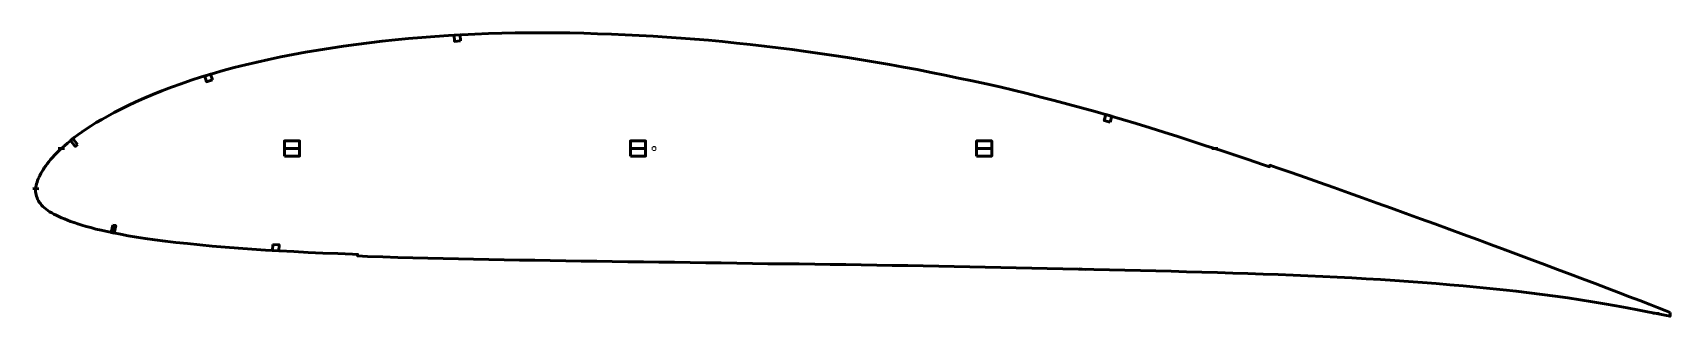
# Model space of a CAD drawing. Header units: metres. Extents: x -4 to 1074, y -10 to 176.
import ezdxf

# ---------------------------------------------------------------- set-up
doc = ezdxf.new("R2010")
doc.units = ezdxf.units.M
doc.layers.add('Layer', color=1, linetype='Continuous', lineweight=50)

msp = doc.modelspace()

# ---------------------------------------------------------------- linework, layer by layer
at = {"layer": 'Layer'}
for p, q in [((17.1, 100), (13.1, 100)), ((172.3, 100), (161.3, 100)), ((400, 100), (389, 100)), ((404, 100), (403.5, 100)), ((405, 101), (405, 101.5)), ((405, 99), (405, 98.5)), ((406, 100), (406.5, 100)), ((627.7, 100), (616.7, 100)), ((772, 100), (776, 100)), ((0.3, 73.5), (-3.7, 73.8)), ((684.7, 20.8), (688.7, 20.5)), ((999.3, 20.6), (999.1, 20.1)), ((994.7, 3.9), (994.6, 3.4)), ((1036.7, 6.4), (1036.5, 5.9)), ((1034.2, -2.3), (1034.1, -2.8)), ((1053.9, -5.9), (1053.8, -6.4)), ((1055.4, -0.8), (1055.2, -1.2)), ((1062.2, -8.2), (1066.2, -8.5))]:
    msp.add_line(p, q, dxfattribs=at)
msp.add_lwpolyline([(1073.6, -7.9), (1070.3, -6.6), (1065.2, -4.6), (1059.6, -2.4), (1053.5, 0), (1046.8, 2.5), (1039.6, 5.3), (1032, 8.2), (1024.1, 11.2), (1015.9, 14.3), (1007.7, 17.4), (999.4, 20.5), (990.9, 23.7), (982.4, 26.9), (973.7, 30.2), (964.9, 33.4), (955.9, 36.7), (946.8, 40.1), (937.5, 43.5), (928.1, 46.9), (918.7, 50.4), (909.2, 53.8), (899.7, 57.3), (890.2, 60.7), (880.7, 64.1), (871.2, 67.5), (861.8, 70.9), (852.3, 74.3), (842.9, 77.6), (833.6, 80.9), (824.2, 84.2), (814.9, 87.4), (810.2, 89), (809.9, 88), (805.2, 89.6), (795.9, 92.7), (786.6, 95.8), (777.4, 98.9), (768.1, 101.9), (758.8, 104.9), (749.6, 107.9), (740.4, 110.8), (731.3, 113.6), (722.2, 116.4), (713.2, 119.1), (704.2, 121.7), (695.2, 124.3), (686.2, 126.8), (677.2, 129.3), (668.3, 131.6), (659.4, 133.9), (650.4, 136.2), (641.4, 138.3), (632.5, 140.5), (623.5, 142.5), (614.4, 144.5), (605.4, 146.4), (596.3, 148.3), (587.3, 150.1), (578.2, 151.9), (569.1, 153.6), (559.9, 155.2), (550.8, 156.8), (541.6, 158.3), (532.4, 159.8), (523.2, 161.2), (514.1, 162.6), (504.9, 163.9), (495.8, 165.1), (486.6, 166.3), (477.5, 167.4), (468.3, 168.4), (459.2, 169.4), (450.1, 170.3), (440.9, 171.2), (431.8, 171.9), (422.7, 172.7), (413.5, 173.3), (404.4, 173.9), (395.2, 174.4), (386.1, 174.8), (377, 175.2), (367.9, 175.5), (358.8, 175.8), (349.7, 176), (340.6, 176.1), (331.6, 176.1), (322.7, 176.1), (313.7, 176), (304.9, 175.9), (296.1, 175.6), (287.2, 175.2), (278.4, 174.8), (269.7, 174.3), (260.9, 173.7), (252.2, 173), (243.5, 172.3), (234.8, 171.5), (226.2, 170.6), (217.6, 169.6), (209.1, 168.5), (200.7, 167.3), (192.3, 166.1), (184, 164.8), (175.8, 163.3), (167.6, 161.8), (159.6, 160.3), (151.7, 158.6), (143.9, 156.9), (136.3, 155.1), (128.8, 153.2), (121.5, 151.3), (114.4, 149.2), (107.4, 147.1), (100.5, 144.9), (93.9, 142.6), (87.5, 140.3), (81.3, 137.9), (75.3, 135.5), (69.6, 133.1), (64.2, 130.7), (59.1, 128.4), (54.3, 126), (49.8, 123.7), (45.6, 121.4), (41.7, 119.2), (38.1, 117.1), (34.7, 115), (31.6, 113), (28.7, 111), (26, 109.1), (23.6, 107.2), (21.3, 105.4), (19.1, 103.6), (17.2, 101.9), (15.3, 100.3), (13.7, 98.7), (12.1, 97.1), (10.6, 95.6), (9.3, 94.1), (8, 92.7), (6.9, 91.3), (5.8, 89.9), (4.8, 88.6), (3.9, 87.3), (3.1, 86), (2.3, 84.8), (1.6, 83.6), (1, 82.3), (0.4, 81.1), (-0.1, 80), (-0.5, 78.9), (-0.9, 77.8), (-1.2, 76.7), (-1.4, 75.7), (-1.6, 74.6), (-1.7, 73.6), (-1.8, 72.6), (-1.8, 71.6), (-1.7, 70.6), (-1.5, 69.6), (-1.3, 68.6), (-0.9, 67.6), (-0.5, 66.7), (0, 65.7), (0.6, 64.7), (1.3, 63.8), (2.1, 62.8), (3, 61.9), (4, 61), (5.1, 60.2), (6.2, 59.3), (7.4, 58.5), (8.8, 57.7), (10.2, 56.9), (11.8, 56.1), (13.4, 55.3), (15.2, 54.5), (17.1, 53.7), (19.1, 52.9), (21.2, 52.1), (23.5, 51.3), (25.9, 50.5), (28.6, 49.7), (31.4, 48.8), (34.5, 48), (37.8, 47.1), (41.4, 46.3), (45.3, 45.4), (49.5, 44.5), (54.1, 43.6), (59.1, 42.7), (64.5, 41.8), (70.3, 40.9), (76.6, 40), (83.4, 39.2), (90.5, 38.3), (98.1, 37.5), (106.1, 36.7), (114.4, 35.9), (122.9, 35.1), (131.6, 34.4), (140.4, 33.8), (149.4, 33.2), (158.6, 32.7), (168, 32.2), (177.5, 31.7), (187.1, 31.3), (196.9, 30.9), (206.7, 30.5), (210, 30.4), (210, 29.4), (216.6, 29.1), (226.5, 28.8), (236.4, 28.4), (246.3, 28.1), (256.3, 27.9), (266.3, 27.6), (276.3, 27.4), (286.3, 27.2), (296.3, 27), (306.4, 26.8), (316.4, 26.6), (326.6, 26.5), (336.7, 26.4), (346.9, 26.2), (357.1, 26), (367.3, 25.9), (377.5, 25.8), (387.8, 25.6), (398, 25.5), (408.2, 25.3), (418.5, 25.2), (428.7, 25), (439, 24.9), (449.2, 24.8), (459.4, 24.6), (469.7, 24.5), (479.9, 24.3), (490.2, 24.2), (500.4, 24.1), (510.7, 23.9), (520.9, 23.8), (531.1, 23.7), (541.3, 23.5), (551.5, 23.4), (561.7, 23.2), (571.9, 23.1), (582.1, 22.9), (592.3, 22.7), (602.5, 22.5), (612.7, 22.3), (622.8, 22.1), (633.1, 21.8), (643.3, 21.6), (653.5, 21.4), (663.7, 21.2), (673.9, 21), (684.2, 20.7), (694.4, 20.5), (704.6, 20.3), (714.8, 20), (725, 19.8), (735.1, 19.5), (745.2, 19.3), (755.4, 19), (765.5, 18.7), (775.7, 18.4), (785.7, 18.1), (795.7, 17.8), (805.7, 17.5), (815.6, 17.1), (825.4, 16.8), (835.2, 16.4), (844.9, 15.9), (854.5, 15.4), (864, 14.9), (873.6, 14.4), (883, 13.8), (892.3, 13.3), (901.4, 12.6), (910.5, 11.9), (919.5, 11.2), (928.5, 10.4), (937.3, 9.7), (946.1, 8.8), (954.9, 7.9), (963.6, 7.1), (972.2, 6.2), (980.7, 5.2), (989.3, 4.1), (997.8, 3), (1006.1, 1.9), (1014.2, 0.6), (1022.3, -0.7), (1030.2, -2.1), (1037.9, -3.4), (1045.2, -4.7), (1052.1, -6), (1058.5, -7.3), (1064.5, -8.4), (1070.1, -9.5), (1073.5, -10.3)], close=True, dxfattribs=at)
for points in [[(277.8, 170.8), (273.8, 170.5), (273.5, 174.5), (277.5, 174.8), (277.8, 170.8)], [(114.5, 145.1), (110.6, 143.9), (109.5, 147.7), (113.3, 148.9), (114.5, 145.1)], [(705, 117.3), (701.2, 118.4), (702.3, 122.3), (706.2, 121.2), (705, 117.3)], [(25.8, 102.6), (24.3, 101.4), (21.2, 105.3), (22.7, 106.6), (25.8, 102.6)], [(161.8, 95), (161.8, 105), (171.8, 105), (171.8, 95), (161.8, 95)], [(389.5, 95), (389.5, 105), (399.5, 105), (399.5, 95), (389.5, 95)], [(617.2, 95), (617.2, 105), (627.2, 105), (627.2, 95), (617.2, 95)], [(48.9, 49.7), (50.9, 49.3), (49.9, 44.4), (47.9, 44.8), (48.9, 49.7)], [(154.3, 36.9), (158.3, 36.7), (158.1, 32.7), (154.1, 32.9), (154.3, 36.9)]]:
    msp.add_lwpolyline(points, dxfattribs=at)

doc.saveas('drawing.dxf')
